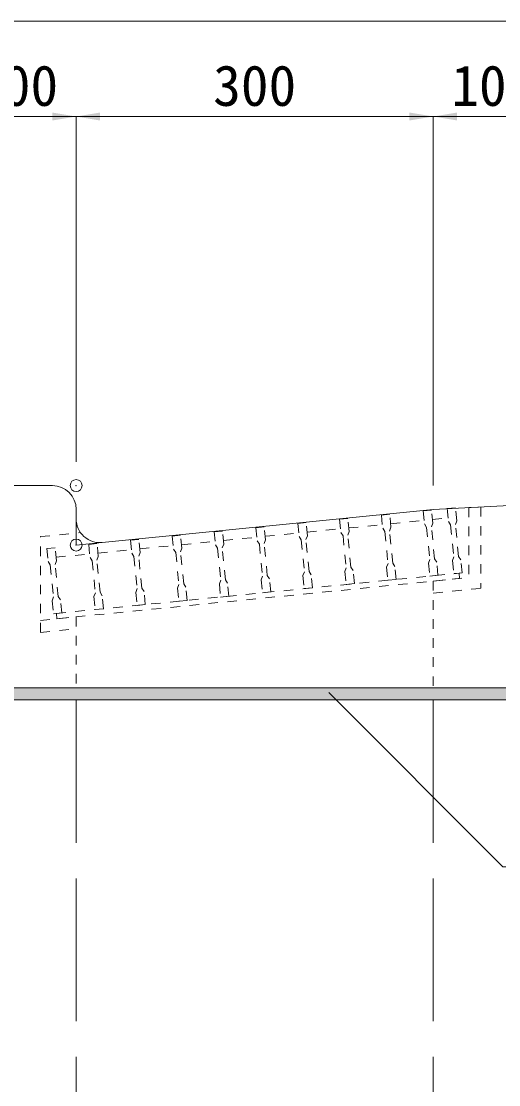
# Model space of a CAD drawing. Units: millimetres at full size, sheet at 1:20. Extents: x 77366 to 86266, y -8765 to 5947.
# Drawn here: x 84070 to 84471, y -4797 to -3904 of the extents above; entities that cross this region are included whole.
import ezdxf
from ezdxf.enums import TextEntityAlignment as Align

# ---------------------------------------------------------------- set-up
doc = ezdxf.new("R2010")
doc.units = ezdxf.units.MM
doc.header["$LTSCALE"] = 20
doc.header["$PDMODE"] = 32
doc.header["$PDSIZE"] = 10
doc.linetypes.add('DASHED', pattern=[7.5, 6, -1.5])
doc.linetypes.add('USER2', pattern=[0.8, 0.4, -0.4])
for name, color, linetype, lineweight in [('モルタル', 7, 'Continuous', 13), ('受枠', 3, 'USER2', 13), ('引出線', 4, 'Continuous', 13), ('本体', 2, 'Continuous', 20), ('補助線', 8, 'Continuous', 20), ('ｸﾞﾚｰﾁﾝｸﾞ', 7, 'USER2', 9)]:
    doc.layers.add(name, color=color, linetype=linetype, lineweight=lineweight)
doc.styles.add('ＭＳ ゴシック', font='')
doc.styles.get('ＭＳ ゴシック').set_extended_font_data('MS Gothic')

# ---------------------------------------------------------------- blocks, each defined once
blk = doc.blocks.new('filled_arrow')
at = {"color": 0, "linetype": 'Continuous', "lineweight": -2}
blk.add_solid([(7.5, 1.25), (0, 0), (7.5, -1.25)], dxfattribs=at)

msp = doc.modelspace()

# ---------------------------------------------------------------- hatches: boundary and pattern name
at = {"layer": 'モルタル'}
msp.add_hatch(color=256, dxfattribs=at).paths.add_polyline_path([(84515.8, -4473.53), (84515.8, -4463.53), (84015.8, -4463.53), (84015.8, -4473.53)])

# ---------------------------------------------------------------- linework, layer by layer
for p, q in [((84515.8, -3903.54), (84015.8, -3903.54)), ((84015.8, -3983.54), (84115.8, -3983.54)), ((84115.8, -4273.53), (84115.8, -3983.54)), ((84115.8, -3983.54), (84415.8, -3983.54)), ((84115.8, -4273.53), (84115.8, -3983.54)), ((84415.8, -4293.53), (84415.8, -3983.54)), ((84415.8, -3983.54), (84515.8, -3983.54)), ((84415.8, -4293.53), (84415.8, -3983.54))]:
    msp.add_line(p, q, dxfattribs=at)
at = {"layer": '受枠'}
for p, q in [((84445.8, -4312.03), (84455.8, -4311.53)), ((84445.8, -4312.03), (84445.8, -4370.83)), ((84455.8, -4311.53), (84455.8, -4379.88)), ((84415.8, -4373.83), (84445.8, -4370.83)), ((84415.8, -4373.83), (84415.8, -4383.88)), ((84415.8, -4383.88), (84455.8, -4379.88)), ((84085.8, -4406.83), (84115.8, -4403.83)), ((84085.8, -4416.88), (84115.8, -4413.88))]:
    msp.add_line(p, q, dxfattribs=at)
at = {"layer": '引出線'}
msp.add_lwpolyline([(84328.18, -4467.52), (84474.38, -4613.73), (84514.38, -4613.73), (84808.68, -4613.73)], dxfattribs=at)
at = {"layer": '本体'}
for p, q in [((84015.8, -4293.53), (84095.8, -4293.53)), ((84115.8, -4313.53), (84115.8, -4321.43)), ((84415.8, -4313.53), (84137.79, -4341.33)), ((84505.81, -4309.03), (84415.8, -4313.53)), ((84015.8, -4463.53), (84515.8, -4463.53)), ((84015.8, -4473.53), (84515.8, -4473.53))]:
    msp.add_line(p, q, dxfattribs=at)
at = {"layer": '本体', "linetype": 'USER2', "lineweight": 13}
for p, q in [((84085.8, -4336.48), (84119.56, -4333.11)), ((84085.8, -4416.88), (84085.8, -4336.48)), ((84415.8, -4373.83), (84415.8, -4463.53)), ((84115.8, -4403.83), (84115.8, -4463.53))]:
    msp.add_line(p, q, dxfattribs=at)
at = {"layer": '本体', "linetype": 'DASHED', "lineweight": 15}
for p, q in [((84115.8, -4473.53), (84115.8, -5473.53)), ((84415.8, -4473.53), (84415.8, -5473.53))]:
    msp.add_line(p, q, dxfattribs=at)
at = {"layer": '本体'}
for centre, start, end in [((84095.8, -4313.53), 0, 90), ((84135.8, -4321.43), 180, 275.71059)]:
    msp.add_arc(centre, 20, start, end, dxfattribs=at)
at = {"layer": '補助線', "lineweight": 13}
for q in [(84115.8, -4321.43), (84137.57, -4341.36)]:
    msp.add_line((84115.8, -4343.53), q, dxfattribs=at)
at = {"layer": '補助線'}
for p in [(84115.8, -4293.53), (84115.8, -4343.53)]:
    msp.add_point(p, dxfattribs=at)
at = {"layer": 'ｸﾞﾚｰﾁﾝｸﾞ'}
for p, q in [((84407.35, -4314.88), (84414.32, -4314.18)), ((84415.41, -4325.13), (84414.32, -4314.18)), ((84427.54, -4312.86), (84434.51, -4312.16)), ((84427.54, -4312.86), (84428.64, -4323.81)), ((84435.6, -4323.11), (84434.51, -4312.16)), ((84337.1, -4321.91), (84344.07, -4321.21)), ((84337.1, -4321.91), (84338.2, -4332.85)), ((84345.16, -4332.15), (84344.07, -4321.21)), ((84372.23, -4318.39), (84379.19, -4317.7)), ((84372.23, -4318.39), (84373.32, -4329.34)), ((84380.29, -4328.64), (84379.19, -4317.7)), ((84379.99, -4325.66), (84408.1, -4322.85)), ((84407.35, -4314.88), (84408.45, -4325.83)), ((84415.11, -4322.15), (84428.34, -4320.82)), ((84434.41, -4326.24), (84435.6, -4323.11)), ((84231.72, -4332.44), (84238.69, -4331.75)), ((84231.72, -4332.44), (84232.82, -4343.39)), ((84239.78, -4342.69), (84238.69, -4331.75)), ((84266.85, -4328.93), (84273.81, -4328.23)), ((84266.85, -4328.93), (84267.94, -4339.88)), ((84274.91, -4339.18), (84273.81, -4328.23)), ((84301.98, -4325.42), (84308.94, -4324.72)), ((84301.98, -4325.42), (84303.07, -4336.36)), ((84310.03, -4335.67), (84308.94, -4324.72)), ((84309.74, -4332.68), (84337.85, -4329.87)), ((84343.97, -4335.29), (84345.16, -4332.15)), ((84344.86, -4329.17), (84372.97, -4326.36)), ((84373.32, -4329.34), (84375.11, -4332.17)), ((84375.11, -4332.17), (84377.8, -4359.04)), ((84379.09, -4331.78), (84380.29, -4328.64)), ((84381.78, -4358.64), (84379.09, -4331.78)), ((84408.45, -4325.83), (84410.24, -4328.66)), ((84410.24, -4328.66), (84412.93, -4355.53)), ((84414.22, -4328.26), (84415.41, -4325.13)), ((84416.91, -4355.13), (84414.22, -4328.26)), ((84428.64, -4323.81), (84430.43, -4326.64)), ((84430.43, -4326.64), (84433.11, -4353.51)), ((84437.09, -4353.11), (84434.41, -4326.24)), ((84161.47, -4339.47), (84168.44, -4338.77)), ((84161.47, -4339.47), (84162.57, -4350.41)), ((84169.53, -4349.72), (84168.44, -4338.77)), ((84196.6, -4335.96), (84203.56, -4335.26)), ((84196.6, -4335.96), (84197.69, -4346.9)), ((84204.66, -4346.2), (84203.56, -4335.26)), ((84204.36, -4343.22), (84232.47, -4340.41)), ((84239.48, -4339.71), (84267.6, -4336.9)), ((84267.94, -4339.88), (84269.73, -4342.71)), ((84273.71, -4342.31), (84274.91, -4339.18)), ((84274.61, -4336.2), (84302.72, -4333.38)), ((84303.07, -4336.36), (84304.86, -4339.2)), ((84304.86, -4339.2), (84307.55, -4366.07)), ((84308.84, -4338.8), (84310.03, -4335.67)), ((84311.53, -4365.67), (84308.84, -4338.8)), ((84338.2, -4332.85), (84339.99, -4335.69)), ((84339.99, -4335.69), (84342.67, -4362.55)), ((84346.65, -4362.15), (84343.97, -4335.29)), ((84091.22, -4346.49), (84098.18, -4345.8)), ((84091.22, -4346.49), (84092.31, -4357.44)), ((84099.28, -4356.74), (84098.18, -4345.8)), ((84126.35, -4342.98), (84133.31, -4342.29)), ((84126.35, -4342.98), (84127.44, -4353.93)), ((84134.4, -4353.23), (84133.31, -4342.29)), ((84134.11, -4350.25), (84162.22, -4347.43)), ((84162.57, -4350.41), (84164.36, -4353.25)), ((84168.34, -4352.85), (84169.53, -4349.72)), ((84169.23, -4346.73), (84197.34, -4343.92)), ((84197.69, -4346.9), (84199.48, -4349.74)), ((84199.48, -4349.74), (84202.17, -4376.6)), ((84203.46, -4349.34), (84204.66, -4346.2)), ((84206.15, -4376.2), (84203.46, -4349.34)), ((84232.82, -4343.39), (84234.61, -4346.22)), ((84234.61, -4346.22), (84237.3, -4373.09)), ((84238.59, -4345.83), (84239.78, -4342.69)), ((84241.28, -4372.69), (84238.59, -4345.83)), ((84269.73, -4342.71), (84272.42, -4369.58)), ((84276.4, -4369.18), (84273.71, -4342.31)), ((84092.31, -4357.44), (84094.1, -4360.27)), ((84098.08, -4359.88), (84099.28, -4356.74)), ((84098.98, -4353.76), (84127.09, -4350.95)), ((84127.44, -4353.93), (84129.23, -4356.76)), ((84129.23, -4356.76), (84131.92, -4383.63)), ((84133.21, -4356.36), (84134.4, -4353.23)), ((84135.9, -4383.23), (84133.21, -4356.36)), ((84164.36, -4353.25), (84167.04, -4380.12)), ((84171.02, -4379.72), (84168.34, -4352.85)), ((84377.8, -4359.04), (84376.61, -4362.17)), ((84383.57, -4361.48), (84381.78, -4358.64)), ((84412.93, -4355.53), (84411.73, -4358.66)), ((84411.73, -4358.66), (84412.83, -4369.61)), ((84418.7, -4357.97), (84416.91, -4355.13)), ((84419.79, -4368.91), (84418.7, -4357.97)), ((84433.11, -4353.51), (84431.92, -4356.64)), ((84431.92, -4356.64), (84433.01, -4367.59)), ((84438.89, -4355.95), (84437.09, -4353.11)), ((84439.98, -4366.89), (84438.89, -4355.95)), ((84094.1, -4360.27), (84096.79, -4387.14)), ((84100.77, -4386.74), (84098.08, -4359.88)), ((84099.18, -4400.97), (84437.49, -4367.14)), ((84307.55, -4366.07), (84306.35, -4369.2)), ((84313.32, -4368.5), (84311.53, -4365.67)), ((84342.67, -4362.55), (84341.48, -4365.69)), ((84341.48, -4365.69), (84342.57, -4376.63)), ((84348.45, -4364.99), (84346.65, -4362.15)), ((84349.54, -4375.94), (84348.45, -4364.99)), ((84376.61, -4362.17), (84377.7, -4373.12)), ((84384.67, -4372.42), (84383.57, -4361.48)), ((84433.01, -4367.59), (84439.98, -4366.89)), ((84437.49, -4367.14), (84437.94, -4371.62)), ((84099.63, -4405.45), (84437.94, -4371.62)), ((84202.17, -4376.6), (84200.98, -4379.74)), ((84207.94, -4379.04), (84206.15, -4376.2)), ((84237.3, -4373.09), (84236.1, -4376.22)), ((84236.1, -4376.22), (84237.2, -4387.17)), ((84243.07, -4375.53), (84241.28, -4372.69)), ((84244.16, -4386.47), (84243.07, -4375.53)), ((84272.42, -4369.58), (84271.23, -4372.71)), ((84271.23, -4372.71), (84272.32, -4383.66)), ((84278.19, -4372.02), (84276.4, -4369.18)), ((84279.29, -4382.96), (84278.19, -4372.02)), ((84306.35, -4369.2), (84307.45, -4380.15)), ((84314.41, -4379.45), (84313.32, -4368.5)), ((84342.57, -4376.63), (84349.54, -4375.94)), ((84377.7, -4373.12), (84384.67, -4372.42)), ((84412.83, -4369.61), (84419.79, -4368.91)), ((84131.92, -4383.63), (84130.72, -4386.76)), ((84137.69, -4386.07), (84135.9, -4383.23)), ((84138.78, -4397.01), (84137.69, -4386.07)), ((84167.04, -4380.12), (84165.85, -4383.25)), ((84165.85, -4383.25), (84166.94, -4394.2)), ((84172.82, -4382.55), (84171.02, -4379.72)), ((84173.91, -4393.5), (84172.82, -4382.55)), ((84200.98, -4379.74), (84202.07, -4390.68)), ((84209.03, -4389.99), (84207.94, -4379.04)), ((84272.32, -4383.66), (84279.29, -4382.96)), ((84307.45, -4380.15), (84314.41, -4379.45)), ((84096.79, -4387.14), (84095.6, -4390.28)), ((84095.6, -4390.28), (84096.69, -4401.22)), ((84102.56, -4389.58), (84100.77, -4386.74)), ((84103.66, -4400.52), (84102.56, -4389.58)), ((84130.72, -4386.76), (84131.82, -4397.71)), ((84166.94, -4394.2), (84173.91, -4393.5)), ((84202.07, -4390.68), (84209.03, -4389.99)), ((84237.2, -4387.17), (84244.16, -4386.47)), ((84096.69, -4401.22), (84103.66, -4400.52)), ((84099.18, -4400.97), (84099.63, -4405.45)), ((84131.82, -4397.71), (84138.78, -4397.01))]:
    msp.add_line(p, q, dxfattribs=at)

# ---------------------------------------------------------------- block references
at = {"layer": 'モルタル', "xscale": 2.67, "yscale": 2.67, "rotation": 180}
for p in [(84115.8, -3983.54), (84415.8, -3983.54)]:
    msp.add_blockref('filled_arrow', p, dxfattribs=at)
at = {"layer": 'モルタル', "xscale": 2.67, "yscale": 2.67}
for p in [(84115.8, -3983.54), (84415.8, -3983.54)]:
    msp.add_blockref('filled_arrow', p, dxfattribs=at)
at = {"layer": '引出線', "xscale": 0.133, "yscale": 0.133, "rotation": 315}
msp.add_blockref('filled_arrow', (84328.18, -4467.52), dxfattribs=at)

# ---------------------------------------------------------------- texts
at = {"layer": 'モルタル', "style": 'ＭＳ ゴシック'}
for s, p in [('100', (84065.8, -3957.54)), ('300', (84265.8, -3957.54)), ('100', (84465.8, -3957.54))]:
    msp.add_text(s, height=34.18, dxfattribs=at).set_placement(p, align=Align.MIDDLE_CENTER)

doc.saveas('drawing.dxf')
